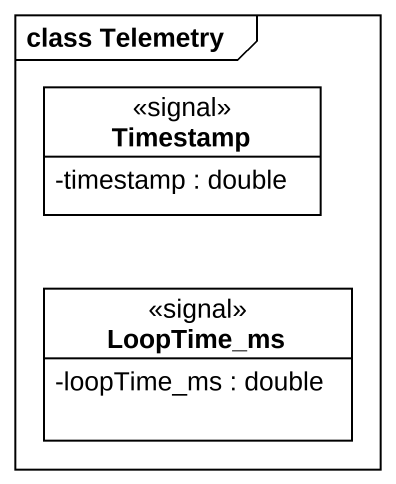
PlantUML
@startuml
mainframe class Telemetry
hide circle
hide empty members
skinparam classAttributeIconSize 0
class Timestamp <<signal>> {
  -timestamp : double
}
class LoopTime_ms <<signal>> {
  -loopTime_ms : double
}
@enduml
